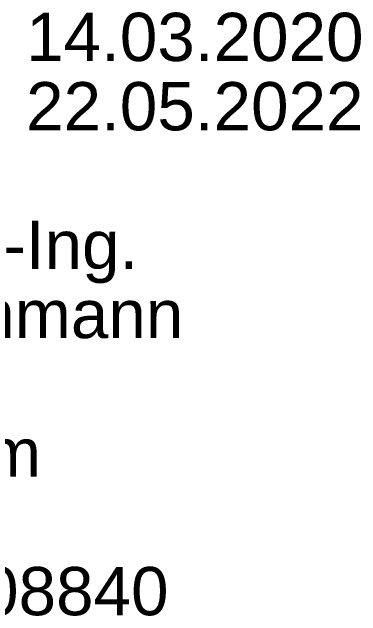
# Model space of a CAD drawing. Header units: millimetres. Extents: x 7 to 41668, y 3977 to 28530.
# Drawn here: x 37657 to 39676, y 3977 to 7471 of the extents above; entities that cross this region are included whole.
import ezdxf

# ---------------------------------------------------------------- set-up
doc = ezdxf.new("R2010")
doc.units = ezdxf.units.MM
doc.header["$LTSCALE"] = 50
doc.layers.add('12_Plankopf', color=140, linetype='Continuous')
doc.styles.add('PLAN', font='arial.ttf')

msp = doc.modelspace()

# ---------------------------------------------------------------- texts
at = {"layer": '12_Plankopf', "style": 'PLAN'}
for s, height, p in [('14.03.2020', 279.26, (37738.5, 7187.4)), ('22.05.2022', 279.26, (37738.5, 6786.6)), ('Architekt Dipl.-Ing.', 279.262, (35201, 5985.1)), ('Stefan Fleischmann', 279.262, (35201, 5584.4)), ('44807 Bochum', 279.262, (35201, 4782.9)), ('Tel.: 0234 9508840', 279.262, (35201, 3981.4))]:
    msp.add_text(s, height=height, dxfattribs=at).set_placement(p)

doc.saveas('drawing.dxf')
